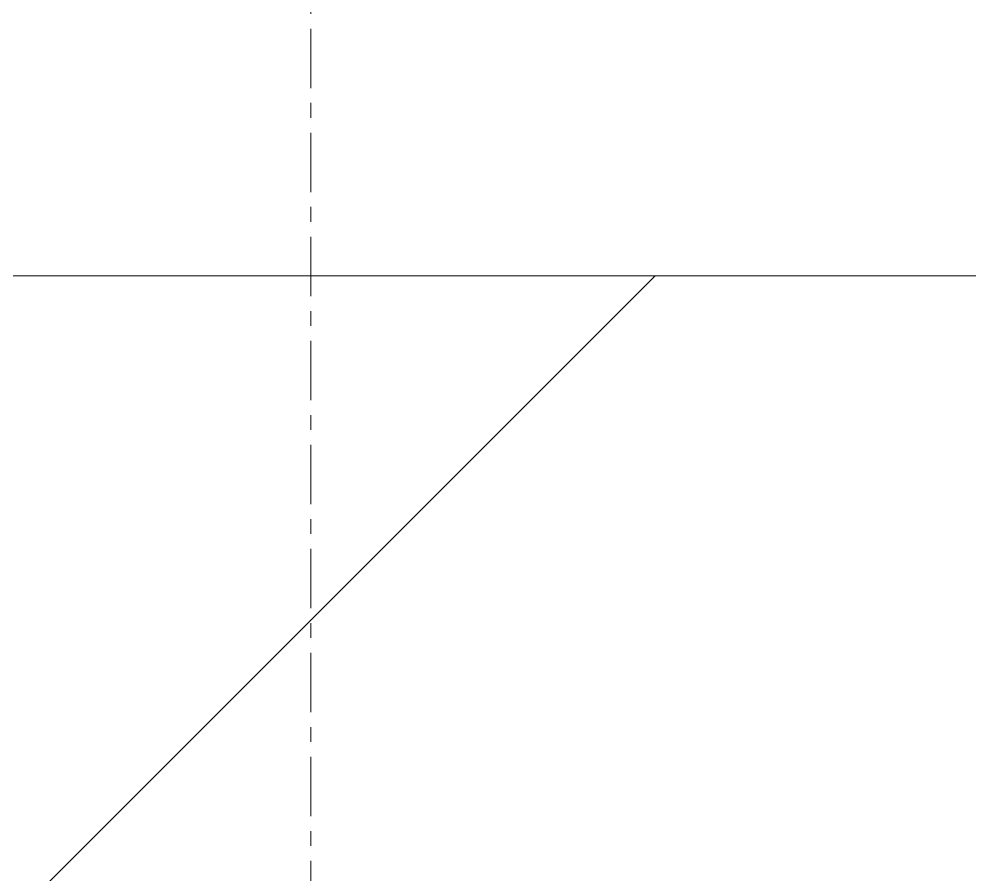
# Model space of a CAD drawing. Header units: millimetres. Extents: x -23600 to 58751, y -29611 to 36794.
# Drawn here: x 25889.3 to 26092.2, y 30564.2 to 30746.9 of the extents above; entities that cross this region are included whole.
import ezdxf

# ---------------------------------------------------------------- set-up
doc = ezdxf.new("R2010")
doc.units = ezdxf.units.MM
doc.linetypes.add('Grid Line', pattern=[22.225, 12.7, -3.175, 3.175, -3.175])
for name, color, linetype, lineweight in [('A-WALL', 113, 'Continuous', 9), ('A-WALL-PATT', 111, 'Continuous', 25), ('S-GRID', 1, 'Continuous', 9)]:
    doc.layers.add(name, color=color, linetype=linetype, lineweight=lineweight)

msp = doc.modelspace()

# ---------------------------------------------------------------- hatches: boundary and pattern name
at = {"layer": 'A-WALL-PATT', "lineweight": 9}
h = msp.add_hatch(dxfattribs=at)
h.set_pattern_fill('FP_1', color=256, style=0, pattern_type=2)
h.set_pattern_definition([(0, (0, 0), (0, 300), []), (90, (0, 0), (-300, 2e-14), [])])
h.paths.add_polyline_path([(27511.9, 30692.04), (27511.9, 30792.04), (17456.1, 30792.04), (17456.1, 30692.04), (27411.9, 30692.04)], flags=0)
h.paths.add_polyline_path([(6732.41, 30692.04), (9085.1, 30692.04), (9085.1, 30792.04), (6647.6, 30792.04), (6647.6, 30692.04)], flags=0)
h.paths.add_polyline_path([(11320.1, 30692.04), (12929.1, 30692.04), (12929.1, 30792.04), (11320.1, 30792.04)], flags=0)
h.paths.add_polyline_path([(10405.1, 30692.04), (10405.1, 30792.04), (10000.1, 30792.04), (10000.1, 30692.04)], flags=0)
h.paths.add_polyline_path([(16252.1, 30692.04), (16541.1, 30692.04), (16541.1, 30792.04), (16252.1, 30792.04)], flags=0)
h.paths.add_polyline_path([(15337.1, 30692.04), (15337.1, 30792.04), (15048.1, 30792.04), (15048.1, 30692.04)], flags=0)
h.paths.add_polyline_path([(13844.1, 30692.04), (14133.1, 30692.04), (14133.1, 30792.04), (13844.1, 30792.04)], flags=0)
h = msp.add_hatch(dxfattribs=at)
h.set_pattern_fill('FP_3', color=256, style=0, pattern_type=2)
h.set_pattern_definition([(45, (0, 0), (-212.132, 212.132), []), (135, (0, 0), (-212.132, -212.132), [])])
h.paths.add_polyline_path([(27411.9, 30502.04), (27411.9, 30692.04), (17456.1, 30692.04), (17456.1, 30502.04), (27221.9, 30502.04)], flags=0)
h.paths.add_polyline_path([(6647.6, 30502.04), (9085.1, 30502.04), (9085.1, 30692.04), (6647.6, 30692.04)], flags=0)
h.paths.add_polyline_path([(16252.1, 30502.04), (16541.1, 30502.04), (16541.1, 30692.04), (16252.1, 30692.04)], flags=0)
h.paths.add_polyline_path([(11320.1, 30502.04), (12929.1, 30502.04), (12929.1, 30692.04), (11320.1, 30692.04)], flags=0)
h.paths.add_polyline_path([(13844.1, 30502.04), (14133.1, 30502.04), (14133.1, 30692.04), (13844.1, 30692.04)], flags=0)
h.paths.add_polyline_path([(10405.1, 30502.04), (10405.1, 30692.04), (10000.1, 30692.04), (10000.1, 30502.04)], flags=0)
h.paths.add_polyline_path([(15048.1, 30502.04), (15337.1, 30502.04), (15337.1, 30692.04), (15048.1, 30692.04)], flags=0)

# ---------------------------------------------------------------- linework, layer by layer
at = {"layer": 'A-WALL'}
msp.add_line((17456.1, 30692.04), (27411.9, 30692.04), dxfattribs=at)
at = {"layer": 'S-GRID', "linetype": 'Grid Line'}
msp.add_line((25951.6, 35412.12), (25951.6, 18780.45), dxfattribs=at)

doc.saveas('drawing.dxf')
